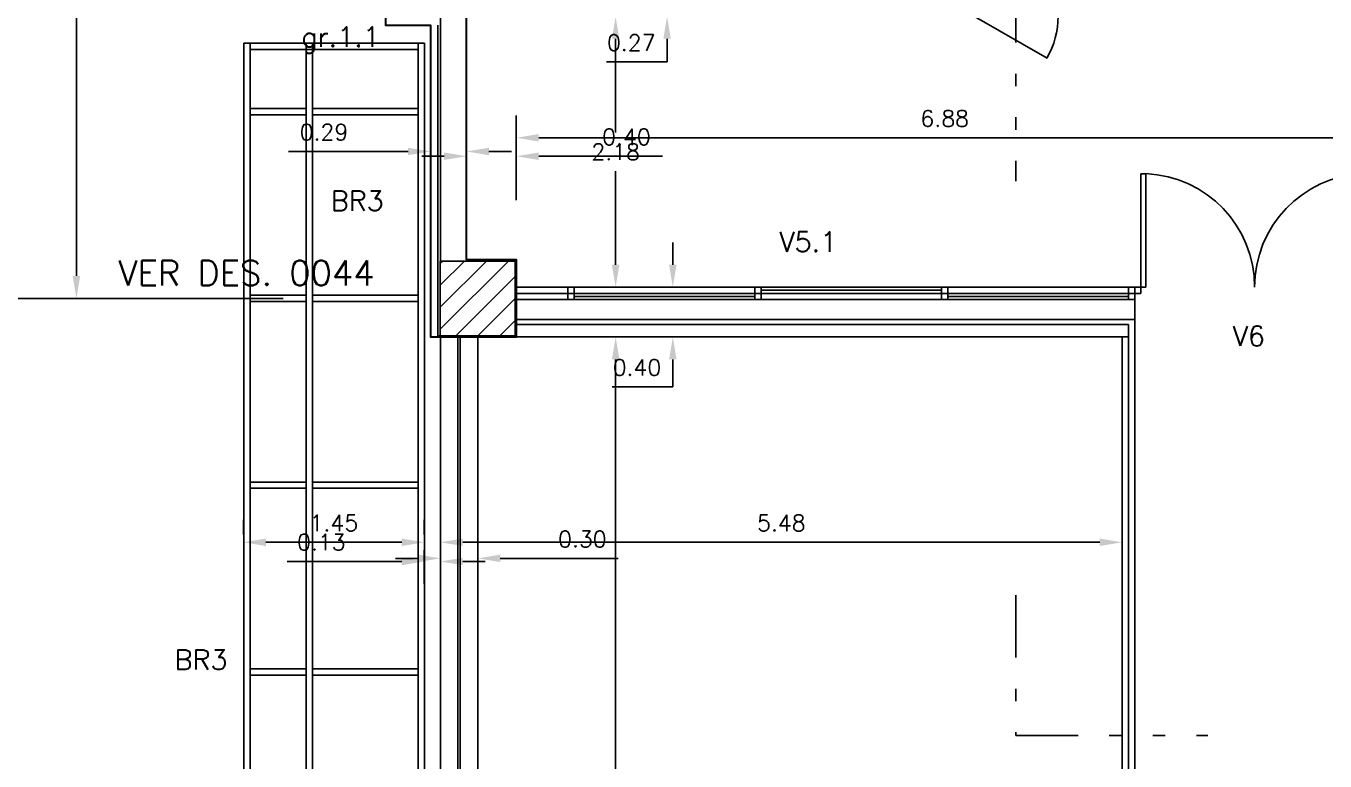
# Model space of a CAD drawing. Extents: x 19.8 to 90.6, y 5.5 to 74.
# Drawn here: x 25.4 to 35.83, y 48.52 to 54.43 of the extents above; entities that cross this region are included whole.
import ezdxf

# ---------------------------------------------------------------- set-up
doc = ezdxf.new("R2010")
doc.units = 0
doc.header["$MEASUREMENT"] = 0
for name, pattern in [('Default', [0]), ('Divide', [1.25, 0.5, -0.25, 0, -0.25, 0, -0.25]), ('Solid', [0])]:
    doc.linetypes.add(name, pattern=pattern)
doc.layers.get('DEFPOINTS').update_dxf_attribs({"linetype": 'Solid'})
for name, color, linetype in [('1st floor plan$0$1FIN', 15, 'Continuous'), ('1st floor plan$0$2FIN', 7, 'Continuous'), ('1st floor plan$0$CAIX', 52, 'Continuous'), ('1st floor plan$0$FAC', 142, 'Continuous'), ('1st floor plan$0$Hatch', 15, 'Continuous'), ('1st floor plan$0$Pillars', 30, 'Continuous'), ('Dimensions (COTAS)', 212, 'Solid'), ('Sections Corte', 9, 'Solid'), ('Text O', 212, 'Default'), ('VAO', 132, 'Default'), ('Xref_Plan', 7, 'Continuous')]:
    doc.layers.add(name, color=color, linetype=linetype)
doc.layers.add('1st floor plan$0$Partitions', color=7, linetype='Continuous', lineweight=30)
doc.styles.add('Simplex', font='SIMPLEX.SHX')
doc.dimstyles.get("Standard").update_dxf_attribs({"dimtxt": 0.13, "dimasz": 0.18, "dimexe": 0.18, "dimexo": 0.0625, "dimgap": 0.09, "dimtad": 1, "dimtih": 1, "dimtoh": 1, "dimzin": 0, "dimdsep": 46, "dimtxsty": 'Simplex', "dimcen": 0.09, "dimadec": 0, "dimazin": 0, "dimtfac": 1, "dimtofl": 0, "dimtmove": 0, "dimatfit": 3, "dimfxl": 1, "dimtolj": 1, "dimtzin": 0, "dimarcsym": 0})

# ---------------------------------------------------------------- blocks, each defined once
blk = doc.blocks.new('*D81')
at = {"layer": 'DEFPOINTS', "color": 0}
for p in [(27.526, 59.737), (25.805, 52.237), (27.526, 52.237)]:
    blk.add_point(p, dxfattribs=at)
at = {"layer": 'Dimensions (COTAS)', "color": 0, "lineweight": -2}
for p, q in [((27.464, 59.737), (25.625, 59.737)), ((25.805, 59.557), (25.805, 56.142)), ((25.805, 52.417), (25.805, 55.832)), ((27.464, 52.237), (25.625, 52.237))]:
    blk.add_line(p, q, dxfattribs=at)
at = {"layer": 'Dimensions (COTAS)', "color": 0}
for points in [[(25.775, 59.557), (25.835, 59.557), (25.805, 59.737)], [(25.775, 52.417), (25.835, 52.417), (25.805, 52.237)]]:
    blk.add_solid(points, dxfattribs=at)
at = {"layer": 'Dimensions (COTAS)', "color": 0, "insert": (25.805, 55.987), "char_height": 0.13, "attachment_point": 5, "style": 'Simplex'}
blk.add_mtext('\\A1;7.50', dxfattribs=at)
blk = doc.blocks.new('*D82')
at = {"layer": 'DEFPOINTS', "color": 0}
for p in [(27.526, 67.237), (24.805, 52.237), (27.526, 52.237)]:
    blk.add_point(p, dxfattribs=at)
at = {"layer": 'Dimensions (COTAS)', "color": 0, "lineweight": -2}
for p, q in [((27.464, 67.237), (24.625, 67.237)), ((24.805, 67.057), (24.805, 59.892)), ((24.805, 52.417), (24.805, 59.582)), ((27.464, 52.237), (24.625, 52.237))]:
    blk.add_line(p, q, dxfattribs=at)
at = {"layer": 'Dimensions (COTAS)', "color": 0}
for points in [[(24.775, 67.057), (24.835, 67.057), (24.805, 67.237)], [(24.775, 52.417), (24.835, 52.417), (24.805, 52.237)]]:
    blk.add_solid(points, dxfattribs=at)
at = {"layer": 'Dimensions (COTAS)', "color": 0, "insert": (24.805, 59.737), "char_height": 0.13, "attachment_point": 5, "style": 'Simplex'}
blk.add_mtext('\\A1;15.00', dxfattribs=at)
blk = doc.blocks.new('*D147')
at = {"layer": 'DEFPOINTS', "color": 0}
for p in [(29.336, 53.527), (29.336, 53.527), (36.216, 53.527)]:
    blk.add_point(p, dxfattribs=at)
at = {"layer": 'Dimensions (COTAS)', "color": 0, "lineweight": -2}
for p, q in [((29.336, 53.589), (29.336, 53.707)), ((36.036, 53.527), (29.516, 53.527)), ((36.216, 53.464), (36.216, 53.347))]:
    blk.add_line(p, q, dxfattribs=at)
at = {"layer": 'Dimensions (COTAS)', "color": 0}
for points in [[(29.516, 53.557), (29.516, 53.497), (29.336, 53.527)], [(36.036, 53.557), (36.036, 53.497), (36.216, 53.527)]]:
    blk.add_solid(points, dxfattribs=at)
at = {"layer": 'Dimensions (COTAS)', "color": 0, "insert": (32.776, 53.682), "char_height": 0.13, "attachment_point": 5, "style": 'Simplex'}
blk.add_mtext('\\A1;6.88', dxfattribs=at)
blk = doc.blocks.new('*D149')
at = {"layer": 'DEFPOINTS', "color": 0}
for p in [(30.134, 51.927), (30.134, 44.062), (30.134, 44.062)]:
    blk.add_point(p, dxfattribs=at)
at = {"layer": 'Dimensions (COTAS)', "color": 0, "lineweight": -2}
for p, q in [((30.196, 51.927), (30.314, 51.927)), ((30.134, 51.747), (30.134, 48.149)), ((30.134, 44.242), (30.134, 47.839)), ((30.071, 44.062), (29.954, 44.062))]:
    blk.add_line(p, q, dxfattribs=at)
at = {"layer": 'Dimensions (COTAS)', "color": 0}
for points in [[(30.104, 51.747), (30.164, 51.747), (30.134, 51.927)], [(30.104, 44.242), (30.164, 44.242), (30.134, 44.062)]]:
    blk.add_solid(points, dxfattribs=at)
at = {"layer": 'Dimensions (COTAS)', "color": 0, "insert": (30.134, 47.994), "char_height": 0.13, "attachment_point": 5, "style": 'Simplex'}
blk.add_mtext('\\A1;7.86', dxfattribs=at)
blk = doc.blocks.new('*D166')
at = {"layer": 'DEFPOINTS', "color": 0}
for p in [(28.937, 53.527), (29.336, 53.527), (28.937, 53.379)]:
    blk.add_point(p, dxfattribs=at)
at = {"layer": 'Dimensions (COTAS)', "color": 0, "lineweight": -2}
for p, q in [((28.937, 53.464), (28.937, 53.199)), ((29.336, 53.464), (29.336, 53.199)), ((28.757, 53.379), (28.577, 53.379)), ((29.516, 53.379), (30.509, 53.379))]:
    blk.add_line(p, q, dxfattribs=at)
at = {"layer": 'Dimensions (COTAS)', "color": 0}
for points in [[(28.757, 53.409), (28.757, 53.349), (28.937, 53.379)], [(29.516, 53.409), (29.516, 53.349), (29.336, 53.379)]]:
    blk.add_solid(points, dxfattribs=at)
at = {"layer": 'Dimensions (COTAS)', "color": 0, "insert": (30.221, 53.534), "char_height": 0.13, "attachment_point": 5, "style": 'Simplex'}
blk.add_mtext('\\A1;0.40', dxfattribs=at)
blk = doc.blocks.new('*D168')
at = {"layer": 'DEFPOINTS', "color": 0}
for p in [(28.727, 50.278), (29.027, 50.278), (29.027, 50.149)]:
    blk.add_point(p, dxfattribs=at)
at = {"layer": 'Dimensions (COTAS)', "color": 0, "lineweight": -2}
for p, q in [((28.727, 50.216), (28.727, 49.969)), ((29.027, 50.216), (29.027, 49.969)), ((28.547, 50.149), (28.367, 50.149)), ((29.207, 50.149), (30.155, 50.149))]:
    blk.add_line(p, q, dxfattribs=at)
at = {"layer": 'Dimensions (COTAS)', "color": 0}
for points in [[(28.547, 50.179), (28.547, 50.119), (28.727, 50.149)], [(29.207, 50.179), (29.207, 50.119), (29.027, 50.149)]]:
    blk.add_solid(points, dxfattribs=at)
at = {"layer": 'Dimensions (COTAS)', "color": 0, "insert": (29.867, 50.304), "char_height": 0.13, "attachment_point": 5, "style": 'Simplex'}
blk.add_mtext('\\A1;0.30', dxfattribs=at)
blk = doc.blocks.new('*D169')
at = {"layer": 'DEFPOINTS', "color": 0}
for p in [(28.727, 50.278), (34.201, 50.278), (34.201, 50.278)]:
    blk.add_point(p, dxfattribs=at)
at = {"layer": 'Dimensions (COTAS)', "color": 0, "lineweight": -2}
for p, q in [((28.727, 50.341), (28.727, 50.458)), ((28.907, 50.278), (34.021, 50.278)), ((34.201, 50.216), (34.201, 50.098))]:
    blk.add_line(p, q, dxfattribs=at)
at = {"layer": 'Dimensions (COTAS)', "color": 0}
for points in [[(28.907, 50.308), (28.907, 50.248), (28.727, 50.278)], [(34.021, 50.308), (34.021, 50.248), (34.201, 50.278)]]:
    blk.add_solid(points, dxfattribs=at)
at = {"layer": 'Dimensions (COTAS)', "color": 0, "insert": (31.464, 50.433), "char_height": 0.13, "attachment_point": 5, "style": 'Simplex'}
blk.add_mtext('\\A1;5.48', dxfattribs=at)
blk = doc.blocks.new('L')
at = {"color": 0}
blk.add_line((0, 0.15), (0, -0.5), dxfattribs=at)
blk = doc.blocks.new('*D170')
at = {"layer": 'DEFPOINTS', "color": 0}
for p in [(27.147, 50.278), (28.597, 50.278), (28.597, 50.278)]:
    blk.add_point(p, dxfattribs=at)
at = {"layer": 'Dimensions (COTAS)', "color": 0, "lineweight": -2}
for p, q in [((27.147, 50.341), (27.147, 50.458)), ((28.597, 50.341), (28.597, 50.458)), ((27.327, 50.278), (28.417, 50.278))]:
    blk.add_line(p, q, dxfattribs=at)
at = {"layer": 'Dimensions (COTAS)', "color": 0}
for points in [[(27.327, 50.308), (27.327, 50.248), (27.147, 50.278)], [(28.417, 50.308), (28.417, 50.248), (28.597, 50.278)]]:
    blk.add_solid(points, dxfattribs=at)
at = {"layer": 'Dimensions (COTAS)', "color": 0, "insert": (27.872, 50.433), "char_height": 0.13, "attachment_point": 5, "style": 'Simplex'}
blk.add_mtext('\\A1;1.45', dxfattribs=at)
blk = doc.blocks.new('*D171')
at = {"layer": 'DEFPOINTS', "color": 0}
for p in [(28.597, 50.278), (28.727, 50.278), (28.727, 50.124)]:
    blk.add_point(p, dxfattribs=at)
at = {"layer": 'Dimensions (COTAS)', "color": 0, "lineweight": -2}
for p, q in [((28.597, 50.216), (28.597, 49.944)), ((28.727, 50.216), (28.727, 49.944)), ((28.417, 50.124), (27.496, 50.124)), ((28.907, 50.124), (29.087, 50.124))]:
    blk.add_line(p, q, dxfattribs=at)
at = {"layer": 'Dimensions (COTAS)', "color": 0}
for points in [[(28.417, 50.154), (28.417, 50.094), (28.597, 50.124)], [(28.907, 50.154), (28.907, 50.094), (28.727, 50.124)]]:
    blk.add_solid(points, dxfattribs=at)
at = {"layer": 'Dimensions (COTAS)', "color": 0, "insert": (27.772, 50.279), "char_height": 0.13, "attachment_point": 5, "style": 'Simplex'}
blk.add_mtext('\\A1;0.13', dxfattribs=at)
blk = doc.blocks.new('*D173')
at = {"layer": 'DEFPOINTS', "color": 0}
for p in [(28.937, 53.527), (28.647, 53.417), (28.647, 53.379)]:
    blk.add_point(p, dxfattribs=at)
at = {"layer": 'Dimensions (COTAS)', "color": 0, "lineweight": -2}
for p, q in [((28.647, 53.442), (28.647, 53.597)), ((28.467, 53.417), (27.507, 53.417)), ((28.937, 53.464), (28.937, 53.237)), ((29.117, 53.417), (29.297, 53.417))]:
    blk.add_line(p, q, dxfattribs=at)
at = {"layer": 'Dimensions (COTAS)', "color": 0}
for points in [[(28.467, 53.447), (28.467, 53.387), (28.647, 53.417)], [(29.117, 53.447), (29.117, 53.387), (28.937, 53.417)]]:
    blk.add_solid(points, dxfattribs=at)
at = {"layer": 'Dimensions (COTAS)', "color": 0, "insert": (27.792, 53.572), "char_height": 0.13, "attachment_point": 5, "style": 'Simplex'}
blk.add_mtext('\\A1;0.29', dxfattribs=at)
blk = doc.blocks.new('*D174')
at = {"layer": 'DEFPOINTS', "color": 0}
for p in [(30.134, 54.502), (30.134, 52.327), (30.134, 52.327)]:
    blk.add_point(p, dxfattribs=at)
at = {"layer": 'Dimensions (COTAS)', "color": 0, "lineweight": -2}
for p, q in [((30.196, 54.502), (30.314, 54.502)), ((30.134, 54.322), (30.134, 53.569)), ((30.134, 52.507), (30.134, 53.259)), ((30.071, 52.327), (29.954, 52.327))]:
    blk.add_line(p, q, dxfattribs=at)
at = {"layer": 'Dimensions (COTAS)', "color": 0}
for points in [[(30.104, 54.322), (30.164, 54.322), (30.134, 54.502)], [(30.104, 52.507), (30.164, 52.507), (30.134, 52.327)]]:
    blk.add_solid(points, dxfattribs=at)
at = {"layer": 'Dimensions (COTAS)', "color": 0, "insert": (30.134, 53.414), "char_height": 0.13, "attachment_point": 5, "style": 'Simplex'}
blk.add_mtext('\\A1;2.18', dxfattribs=at)
blk = doc.blocks.new('*D175')
at = {"layer": 'DEFPOINTS', "color": 0}
for p in [(30.134, 52.327), (30.134, 51.927), (30.593, 51.927)]:
    blk.add_point(p, dxfattribs=at)
at = {"layer": 'Dimensions (COTAS)', "color": 0, "lineweight": -2}
for p, q in [((30.593, 52.507), (30.593, 52.687)), ((30.196, 52.327), (30.773, 52.327)), ((30.196, 51.927), (30.773, 51.927)), ((30.593, 51.747), (30.593, 51.527)), ((30.593, 51.527), (30.107, 51.527))]:
    blk.add_line(p, q, dxfattribs=at)
at = {"layer": 'Dimensions (COTAS)', "color": 0}
for points in [[(30.563, 52.507), (30.623, 52.507), (30.593, 52.327)], [(30.563, 51.747), (30.623, 51.747), (30.593, 51.927)]]:
    blk.add_solid(points, dxfattribs=at)
at = {"layer": 'Dimensions (COTAS)', "color": 0, "insert": (30.305, 51.682), "char_height": 0.13, "attachment_point": 5, "style": 'Simplex'}
blk.add_mtext('\\A1;0.40', dxfattribs=at)
blk = doc.blocks.new('*D176')
at = {"layer": 'DEFPOINTS', "color": 0}
for p in [(30.134, 54.772), (30.134, 54.502), (30.547, 54.502)]:
    blk.add_point(p, dxfattribs=at)
at = {"layer": 'Dimensions (COTAS)', "color": 0, "lineweight": -2}
for p, q in [((30.547, 54.952), (30.547, 55.132)), ((30.196, 54.772), (30.727, 54.772)), ((30.196, 54.502), (30.727, 54.502)), ((30.547, 54.322), (30.547, 54.136)), ((30.547, 54.136), (30.061, 54.136))]:
    blk.add_line(p, q, dxfattribs=at)
at = {"layer": 'Dimensions (COTAS)', "color": 0}
for points in [[(30.517, 54.952), (30.577, 54.952), (30.547, 54.772)], [(30.517, 54.322), (30.577, 54.322), (30.547, 54.502)]]:
    blk.add_solid(points, dxfattribs=at)
at = {"layer": 'Dimensions (COTAS)', "color": 0, "insert": (30.259, 54.291), "char_height": 0.13, "attachment_point": 5, "style": 'Simplex'}
blk.add_mtext('\\A1;0.27', dxfattribs=at)
blk = doc.blocks.new('1st floor plan$0$P2')
at = {"layer": '1st floor plan$0$Hatch'}
h = blk.add_hatch(dxfattribs=at)
h.set_pattern_fill('ANSI31', color=256, style=0)
h.set_pattern_definition([(45, (-41.75321, -29.09718), (-0.08838835, 0.08838835), [])])
h.paths.add_polyline_path([(-0.3, 0.3), (-0.3, -0.3), (0.3, -0.3), (0.3, 0.3)])
at = {"layer": '1st floor plan$0$Pillars'}
blk.add_lwpolyline([(-0.3, -0.3), (0.3, -0.3), (0.3, 0.3), (-0.3, 0.3)], close=True, dxfattribs=at)
blk = doc.blocks.new('1st floor plan')
at = {"layer": '1st floor plan$0$1FIN', "linetype": 'Continuous'}
blk.add_line((33.016, 54.502), (33.597, 54.167), dxfattribs=at)
blk.add_arc((33.016, 54.502), 0.67, 330, 360, dxfattribs=at)
at = {"layer": '1st floor plan$0$2FIN'}
for p, q in [((28.727, 52.537), (28.727, 54.512)), ((28.707, 54.432), (28.707, 51.927)), ((34.301, 51.927), (34.301, 52.227)), ((34.301, 52.067), (29.336, 52.067)), ((28.727, 51.937), (28.707, 51.937)), ((34.251, 52.027), (29.336, 52.027)), ((34.251, 43.612), (34.251, 52.027)), ((28.727, 43.592), (28.727, 51.927)), ((28.867, 43.592), (28.867, 51.927)), ((28.887, 43.592), (28.887, 51.927)), ((29.027, 43.592), (29.027, 51.927)), ((34.251, 51.927), (29.336, 51.927)), ((34.201, 43.592), (34.201, 51.927)), ((34.301, 43.612), (34.301, 51.927))]:
    blk.add_line(p, q, dxfattribs=at)
at = {"layer": '1st floor plan$0$CAIX'}
for p, q in [((34.301, 52.327), (29.336, 52.327)), ((34.301, 52.277), (29.336, 52.277)), ((29.751, 52.227), (29.751, 52.327)), ((29.801, 52.227), (29.801, 52.327)), ((31.251, 52.227), (31.251, 52.327)), ((31.301, 52.227), (31.301, 52.327)), ((32.751, 52.227), (32.751, 52.327)), ((32.801, 52.227), (32.801, 52.327)), ((34.251, 52.227), (34.251, 52.327)), ((34.301, 52.227), (34.301, 52.327)), ((34.301, 52.227), (29.336, 52.227))]:
    blk.add_line(p, q, dxfattribs=at)
at = {"layer": '1st floor plan$0$CAIX', "color": 15}
for p, q in [((31.251, 52.252), (29.801, 52.252)), ((32.751, 52.302), (31.301, 52.302)), ((34.251, 52.252), (32.801, 52.252))]:
    blk.add_line(p, q, dxfattribs=at)
at = {"layer": '1st floor plan$0$FAC'}
for p, q in [((27.149, 54.287), (27.149, 43.642)), ((28.599, 54.287), (27.149, 54.287)), ((27.199, 54.287), (27.199, 43.642)), ((28.549, 54.237), (27.199, 54.237)), ((27.649, 54.287), (27.649, 43.642)), ((27.699, 54.287), (27.699, 43.642)), ((28.549, 54.287), (28.549, 43.642)), ((28.599, 54.287), (28.599, 43.642)), ((27.649, 53.762), (27.199, 53.762)), ((27.649, 53.712), (27.199, 53.712)), ((28.549, 53.762), (27.699, 53.762)), ((28.549, 53.712), (27.699, 53.712)), ((27.649, 52.262), (27.199, 52.262)), ((28.549, 52.262), (27.699, 52.262)), ((27.649, 52.212), (27.199, 52.212)), ((28.549, 52.212), (27.699, 52.212)), ((27.649, 50.762), (27.199, 50.762)), ((27.649, 50.712), (27.199, 50.712)), ((28.549, 50.762), (27.699, 50.762)), ((28.549, 50.712), (27.699, 50.712)), ((27.649, 49.262), (27.199, 49.262)), ((28.549, 49.262), (27.699, 49.262)), ((27.649, 49.212), (27.199, 49.212)), ((28.549, 49.212), (27.699, 49.212))]:
    blk.add_line(p, q, dxfattribs=at)
at = {"layer": '1st floor plan$0$Partitions'}
blk.add_line((28.937, 52.547), (28.937, 54.502), dxfattribs=at)
blk.add_lwpolyline([(28.286, 54.772), (28.286, 54.432), (28.647, 54.432), (28.647, 51.927), (29.337, 51.927), (29.337, 52.547), (28.937, 52.547)], dxfattribs=at)
blk.add_blockref('1st floor plan$0$P2', (29.026, 52.237), dxfattribs=at)

msp = doc.modelspace()

# ---------------------------------------------------------------- linework, layer by layer
at = {"layer": 'Sections Corte', "linetype": 'Divide'}
for p, q in [((33.346, 56.242), (33.346, 53.178)), ((33.346, 49.852), (33.346, 48.727)), ((33.346, 48.727), (34.889, 48.727))]:
    msp.add_line(p, q, dxfattribs=at)
at = {"layer": 'VAO'}
for p, q in [((34.351, 52.327), (34.351, 53.238)), ((34.391, 53.238), (34.351, 53.238)), ((34.391, 52.327), (34.391, 53.238)), ((34.391, 52.327), (34.301, 52.327)), ((34.351, 52.277), (34.301, 52.277)), ((34.351, 52.277), (34.351, 52.327))]:
    msp.add_line(p, q, dxfattribs=at)
for centre, start, end in [((34.351, 52.327), 0, 87.4876), ((36.176, 52.327), 92.5124, 180)]:
    msp.add_arc(centre, 0.913, start, end, dxfattribs=at)

# ---------------------------------------------------------------- block references
at = {"layer": 'Dimensions (COTAS)'}
msp.add_blockref('L', (29.336, 53.527), dxfattribs=at)
at = {"layer": 'Dimensions (COTAS)', "rotation": 90.00000000000323}
msp.add_blockref('L', (25.805, 52.237), dxfattribs=at)
at = {"layer": 'Xref_Plan'}
msp.add_blockref('1st floor plan', (0, 0), dxfattribs=at)

# ---------------------------------------------------------------- texts
at = {"layer": 'Text O', "style": 'Simplex'}
for s, p in [('gr.1.1', (27.61, 54.258)), ('BR3', (27.847, 52.941)), ('V5.1', (31.447, 52.612)), ('V6', (35.086, 51.855)), ('BR3', (26.593, 49.255))]:
    msp.add_text(s, height=0.16, dxfattribs=at).set_placement(p)
at = {"layer": 'Text O', "color": 7, "style": 'Simplex'}
msp.add_text('VER DES. 0044', height=0.2, dxfattribs=at).set_placement((26.142, 52.341))

# ---------------------------------------------------------------- dimensions: what is measured, and where the dimension line sits
at = {"layer": 'Dimensions (COTAS)'}
for base, p1, p2, angle, picture, middle in [((24.805, 52.237), (27.526, 67.237), (27.526, 52.237), 90, '*D82', (24.805, 59.737)), ((25.805, 52.237), (27.526, 59.737), (27.526, 52.237), 90, '*D81', (25.805, 55.987)), ((30.1337, 52.3266), (30.1337, 54.5022), (30.1337, 52.3266), 90, '*D174', (30.1337, 53.4144)), ((29.336, 53.527), (36.216, 53.527), (29.336, 53.527), 0, '*D147', (32.776, 53.682)), ((30.1337, 44.0621), (30.1337, 51.9266), (30.1337, 44.0621), 90, '*D149', (30.1337, 47.9943))]:
    dim = msp.add_linear_dim(base=base, p1=p1, p2=p2, angle=angle, dimstyle='Standard', dxfattribs=at)
    dim.commit()
    dim.dimension.update_dxf_attribs({"geometry": picture, "text_midpoint": middle})
for base, p1, p2, angle, picture, middle in [((30.547, 54.502), (30.134, 54.772), (30.134, 54.502), 90, '*D176', (30.259, 54.136)), ((28.647, 53.417), (28.937, 53.527), (28.647, 53.379), 0, '*D173', (27.792, 53.417)), ((28.937, 53.379), (29.336, 53.527), (28.937, 53.527), 0, '*D166', (30.221, 53.379)), ((30.593, 51.927), (30.134, 52.327), (30.134, 51.927), 90, '*D175', (30.305, 51.527))]:
    dim = msp.add_linear_dim(base=base, p1=p1, p2=p2, angle=angle, dimstyle='Standard', dxfattribs=at)
    dim.commit()
    dim.dimension.update_dxf_attribs({"geometry": picture, "text_midpoint": middle, "dimtype": 160})
for base, p1, p2, picture, middle in [((28.597, 50.278), (27.147, 50.278), (28.597, 50.278), '*D170', (27.872, 50.433)), ((34.201, 50.278), (28.727, 50.278), (34.201, 50.278), '*D169', (31.464, 50.433))]:
    dim = msp.add_linear_dim(base=base, p1=p1, p2=p2, dimstyle='Standard', dxfattribs=at)
    dim.commit()
    dim.dimension.update_dxf_attribs({"geometry": picture, "text_midpoint": middle})
for base, p1, p2, picture, middle in [((29.027, 50.149), (28.727, 50.278), (29.027, 50.278), '*D168', (29.867, 50.149)), ((28.727, 50.124), (28.597, 50.278), (28.727, 50.278), '*D171', (27.772, 50.124))]:
    dim = msp.add_linear_dim(base=base, p1=p1, p2=p2, dimstyle='Standard', dxfattribs=at)
    dim.commit()
    dim.dimension.update_dxf_attribs({"geometry": picture, "text_midpoint": middle, "dimtype": 160})

doc.saveas('drawing.dxf')
